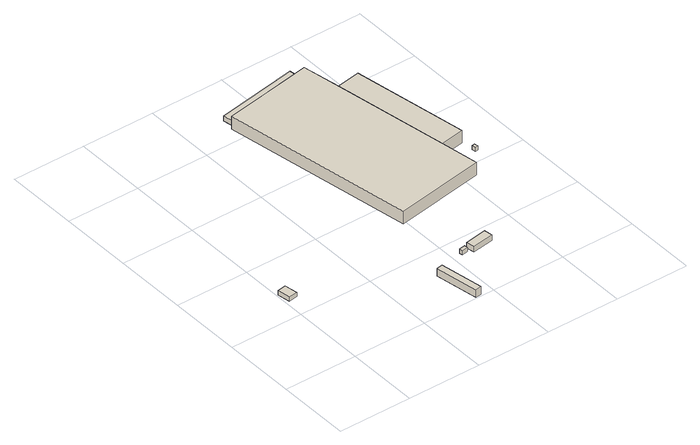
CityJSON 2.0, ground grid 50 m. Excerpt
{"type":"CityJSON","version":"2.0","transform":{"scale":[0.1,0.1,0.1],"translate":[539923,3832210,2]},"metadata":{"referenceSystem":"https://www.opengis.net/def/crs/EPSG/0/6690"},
"CityObjects":{
"building1":{"type":"Building","attributes":{"計測周辺長":30.46,"1/2500図郭":84,"区名":"住之江区","町丁目名称":"南港東７丁目","街区番号":2,"class":"3001","usage":"431","storeysAboveGround":1,"BuildingDetailAttribute.buildingRoofEdgeArea":55.89,"BuildingDetailAttribute.buildingStructureType":"610","BuildingDetailAttribute.buildingStructureOrgType":"2","BuildingDetailAttribute.detailedUsage":"1720","BuildingDetailAttribute.specifiedBuildingCoverageRate":0.6,"BuildingDetailAttribute.surveyYear":2017,"BuildingTsunamiRiskAttribute.description":"1","BuildingTsunamiRiskAttribute.rank":"2","BuildingTsunamiRiskAttribute.depth":1.13,"BuildingHighTideRiskAttribute.description":"1","BuildingHighTideRiskAttribute.rank":"3","BuildingHighTideRiskAttribute.depth":3.92,"BuildingIDAttribute.prefecture":"27","BuildingIDAttribute.city":"27125"},"geometry":[{"type":"Solid","lod":"1","boundaries":[[[[0,1,2,3]],[[2,4,5,3]],[[1,6,4,2]],[[0,7,6,1]],[[3,5,7,0]],[[4,6,7,5]]]]}]},
"building2":{"type":"Building","attributes":{"計測周辺長":173.02,"1/2500図郭":84,"区名":"住之江区","町丁目名称":"南港東７丁目","街区番号":3,"class":"3003","usage":"431","measuredHeight":5.7,"storeysAboveGround":1,"BuildingDetailAttribute.buildingRoofEdgeArea":1534.1,"BuildingDetailAttribute.buildingStructureType":"610","BuildingDetailAttribute.buildingStructureOrgType":"2","BuildingDetailAttribute.detailedUsage":"1720","BuildingDetailAttribute.specifiedBuildingCoverageRate":0.6,"BuildingDetailAttribute.surveyYear":2017,"BuildingTsunamiRiskAttribute.description":"1","BuildingTsunamiRiskAttribute.rank":"2","BuildingTsunamiRiskAttribute.depth":1.36,"BuildingHighTideRiskAttribute.description":"1","BuildingHighTideRiskAttribute.rank":"3","BuildingHighTideRiskAttribute.depth":4.14,"BuildingIDAttribute.prefecture":"27","BuildingIDAttribute.city":"27125"},"geometry":[{"type":"Solid","lod":"1","boundaries":[[[[8,9,10,11]],[[10,12,13,11]],[[9,14,12,10]],[[8,15,14,9]],[[11,13,15,8]],[[12,14,15,13]]]]}]},
"building3":{"type":"Building","attributes":{"計測周辺長":13.63,"1/2500図郭":84,"区名":"住之江区","町丁目名称":"南港東７丁目","街区番号":3,"class":"3001","usage":"431","storeysAboveGround":1,"BuildingDetailAttribute.buildingRoofEdgeArea":10.68,"BuildingDetailAttribute.buildingStructureType":"610","BuildingDetailAttribute.buildingStructureOrgType":"2","BuildingDetailAttribute.detailedUsage":"1720","BuildingDetailAttribute.specifiedBuildingCoverageRate":0.6,"BuildingDetailAttribute.surveyYear":2017,"BuildingTsunamiRiskAttribute.description":"1","BuildingTsunamiRiskAttribute.rank":"2","BuildingTsunamiRiskAttribute.depth":1.6,"BuildingHighTideRiskAttribute.description":"1","BuildingHighTideRiskAttribute.rank":"3","BuildingHighTideRiskAttribute.depth":4.38,"BuildingIDAttribute.prefecture":"27","BuildingIDAttribute.city":"27125"},"geometry":[{"type":"Solid","lod":"1","boundaries":[[[[16,17,18,19]],[[18,20,21,19]],[[17,22,20,18]],[[16,23,22,17]],[[19,21,23,16]],[[20,22,23,21]]]]}]},
"building4":{"type":"Building","attributes":{"計測周辺長":41.91,"1/2500図郭":84,"区名":"住之江区","町丁目名称":"南港東７丁目","街区番号":3,"class":"3001","usage":"431","measuredHeight":3.9,"storeysAboveGround":1,"BuildingDetailAttribute.buildingRoofEdgeArea":88.64,"BuildingDetailAttribute.buildingStructureType":"610","BuildingDetailAttribute.buildingStructureOrgType":"2","BuildingDetailAttribute.detailedUsage":"1720","BuildingDetailAttribute.specifiedBuildingCoverageRate":0.6,"BuildingDetailAttribute.surveyYear":2017,"BuildingTsunamiRiskAttribute.description":"1","BuildingTsunamiRiskAttribute.rank":"2","BuildingTsunamiRiskAttribute.depth":1.44,"BuildingHighTideRiskAttribute.description":"1","BuildingHighTideRiskAttribute.rank":"3","BuildingHighTideRiskAttribute.depth":4.22,"BuildingIDAttribute.prefecture":"27","BuildingIDAttribute.city":"27125"},"geometry":[{"type":"Solid","lod":"1","boundaries":[[[[24,25,26,27]],[[26,28,29,27]],[[25,30,28,26]],[[24,31,30,25]],[[27,29,31,24]],[[28,30,31,29]]]]}]},
"building5":{"type":"Building","attributes":{"計測周辺長":388.32,"1/2500図郭":84,"区名":"住之江区","町丁目名称":"南港東７丁目","街区番号":2,"class":"3001","usage":"431","measuredHeight":9.2,"storeysAboveGround":3,"BuildingDetailAttribute.buildingRoofEdgeArea":8178.06,"BuildingDetailAttribute.buildingStructureType":"610","BuildingDetailAttribute.buildingStructureOrgType":"2","BuildingDetailAttribute.detailedUsage":"1720","BuildingDetailAttribute.specifiedBuildingCoverageRate":0.6,"BuildingDetailAttribute.surveyYear":2017,"BuildingTsunamiRiskAttribute.description":"1","BuildingTsunamiRiskAttribute.rank":"2","BuildingTsunamiRiskAttribute.depth":1.23,"BuildingHighTideRiskAttribute.description":"1","BuildingHighTideRiskAttribute.rank":"3","BuildingHighTideRiskAttribute.depth":4.06,"BuildingIDAttribute.prefecture":"27","BuildingIDAttribute.city":"27125"},"geometry":[{"type":"Solid","lod":"1","boundaries":[[[[32,33,34,35,36,37,38,39]],[[38,40,41,39]],[[37,42,40,38]],[[36,43,42,37]],[[35,44,43,36]],[[34,45,44,35]],[[33,46,45,34]],[[32,47,46,33]],[[39,41,47,32]],[[40,42,43,44,45,46,47,41]]]]}]},
"building6":{"type":"Building","attributes":{"計測周辺長":129.29,"1/2500図郭":84,"区名":"住之江区","町丁目名称":"南港東７丁目","街区番号":2,"class":"3003","usage":"431","measuredHeight":3.5,"storeysAboveGround":1,"BuildingDetailAttribute.buildingRoofEdgeArea":475.17,"BuildingDetailAttribute.buildingStructureType":"610","BuildingDetailAttribute.buildingStructureOrgType":"2","BuildingDetailAttribute.detailedUsage":"1720","BuildingDetailAttribute.specifiedBuildingCoverageRate":0.6,"BuildingDetailAttribute.surveyYear":2017,"BuildingTsunamiRiskAttribute.description":"1","BuildingTsunamiRiskAttribute.rank":"2","BuildingTsunamiRiskAttribute.depth":0.99,"BuildingHighTideRiskAttribute.description":"1","BuildingHighTideRiskAttribute.rank":"3","BuildingHighTideRiskAttribute.depth":3.86,"BuildingIDAttribute.prefecture":"27","BuildingIDAttribute.city":"27125"},"geometry":[{"type":"Solid","lod":"1","boundaries":[[[[39,38,48,49,50,51,52]],[[51,53,54,52]],[[50,55,53,51]],[[49,56,55,50]],[[48,57,56,49]],[[38,58,57,48]],[[39,59,58,38]],[[52,54,59,39]],[[53,55,56,57,58,59,54]]]]}]},
"building7":{"type":"Building","attributes":{"class":"3003","measuredHeight":3.4,"BuildingDetailAttribute.specifiedBuildingCoverageRate":0.6,"BuildingDetailAttribute.surveyYear":2017,"BuildingTsunamiRiskAttribute.description":"1","BuildingTsunamiRiskAttribute.rank":"2","BuildingTsunamiRiskAttribute.depth":1.02,"BuildingHighTideRiskAttribute.description":"1","BuildingHighTideRiskAttribute.rank":"3","BuildingHighTideRiskAttribute.depth":3.86,"BuildingIDAttribute.prefecture":"27","BuildingIDAttribute.city":"27125"},"geometry":[{"type":"MultiSurface","lod":"1","boundaries":[[[60,58,59,61]]]}]},
"building8":{"type":"Building","attributes":{"計測周辺長":192.77,"1/2500図郭":84,"区名":"住之江区","町丁目名称":"南港東７丁目","街区番号":2,"class":"3003","usage":"431","measuredHeight":9.1,"storeysAboveGround":3,"BuildingDetailAttribute.buildingRoofEdgeArea":1317.87,"BuildingDetailAttribute.buildingStructureType":"610","BuildingDetailAttribute.buildingStructureOrgType":"2","BuildingDetailAttribute.detailedUsage":"1720","BuildingDetailAttribute.specifiedBuildingCoverageRate":0.6,"BuildingDetailAttribute.surveyYear":2017,"BuildingTsunamiRiskAttribute.description":"1","BuildingTsunamiRiskAttribute.rank":"2","BuildingTsunamiRiskAttribute.depth":1.05,"BuildingHighTideRiskAttribute.description":"1","BuildingHighTideRiskAttribute.rank":"3","BuildingHighTideRiskAttribute.depth":3.85,"BuildingIDAttribute.prefecture":"27","BuildingIDAttribute.city":"27125"},"geometry":[{"type":"Solid","lod":"1","boundaries":[[[[62,63,64,65]],[[64,45,46,65]],[[63,66,45,64]],[[62,67,66,63]],[[65,46,67,62]],[[45,66,67,46]]]]}]},
"building9":{"type":"Building","attributes":{"class":"3001","BuildingDetailAttribute.specifiedBuildingCoverageRate":0.6,"BuildingDetailAttribute.surveyYear":2017,"BuildingTsunamiRiskAttribute.description":"1","BuildingTsunamiRiskAttribute.rank":"2","BuildingTsunamiRiskAttribute.depth":1.29,"BuildingHighTideRiskAttribute.description":"1","BuildingHighTideRiskAttribute.rank":"3","BuildingHighTideRiskAttribute.depth":4.08,"BuildingIDAttribute.prefecture":"27","BuildingIDAttribute.city":"27125"},"geometry":[{"type":"Solid","lod":"1","boundaries":[[[[68,69,70,71]],[[70,72,73,71]],[[69,74,72,70]],[[68,75,74,69]],[[71,73,75,68]],[[72,74,75,73]]]]}]}
},
"vertices":[
[7,722,5],[68,731,5],[82,642,5],[21,633,5],[82,642,35],[21,633,35],[68,731,35],[7,722,35],
[869,307,4],[919,12,4],[878,5,4],[828,300,4],[878,5,60],[828,300,60],[919,12,60],[869,307,60],
[1061,392,2],[1104,399,2],[1108,375,2],[1065,368,2],[1108,375,32],[1065,368,32],[1104,399,32],[1061,392,32],
[1123,405,3],[1272,429,3],[1281,371,3],[1133,347,3],[1281,371,42],[1133,347,42],[1272,429,42],[1123,405,42],
[1366,2206,6],[1410,1948,6],[1543,1160,6],[1586,901,6],[977,797,6],[757,2102,6],[1062,2154,6],[1338,2201,6],[1062,2154,98],[1338,2201,98],[757,2102,98],[977,797,98],[1586,901,98],[1543,1160,98],[1410,1948,98],[1366,2206,98],
[785,2108,6],[771,2190,6],[1208,2265,6],[1325,2286,6],[1328,2266,6],[1325,2286,41],[1328,2266,41],[1208,2265,41],[771,2190,41],[785,2108,41],[1062,2154,41],[1338,2201,41],
[1062,2154,7],[1338,2201,7],
[1572,1975,8],[1705,1188,8],[1543,1160,8],[1410,1948,8],[1705,1188,98],[1572,1975,98],
[1712,1102,9],[1732,1105,9],[1735,1077,9],[1715,1075,9],[1735,1077,39],[1715,1075,39],[1732,1105,39],[1712,1102,39]
]}
